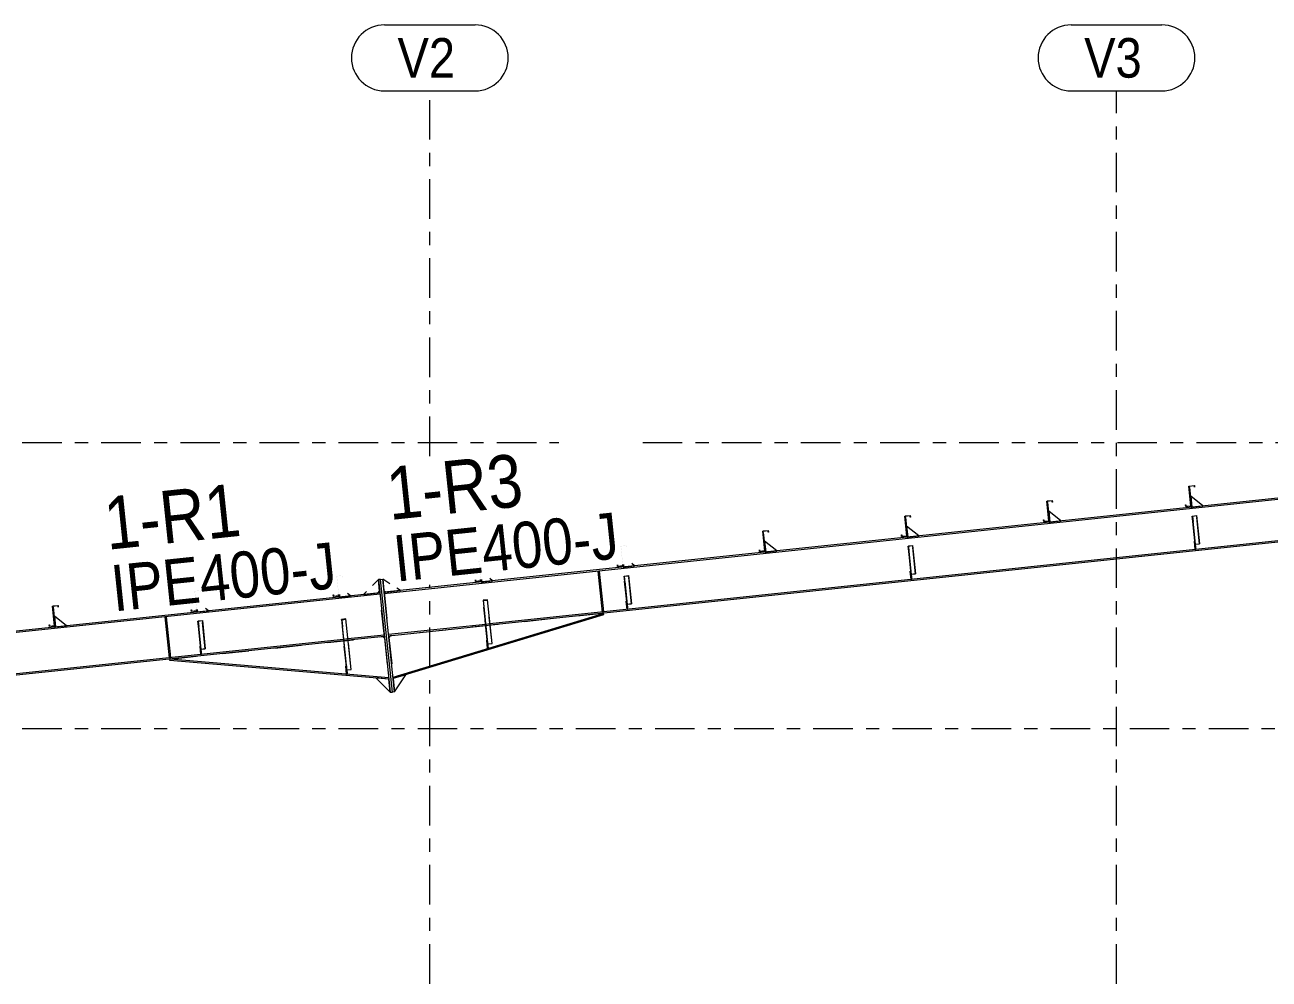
# Model space of a CAD drawing. Header units: millimetres. Extents: x -65 to 757, y -38 to 536.
# Drawn here: x 212.2 to 306.6, y 248.3 to 320.7 of the extents above; entities that cross this region are included whole.
import ezdxf

# ---------------------------------------------------------------- set-up
doc = ezdxf.new("R2010")
doc.units = ezdxf.units.MM
for name, pattern in [('XKITLINE00', [0]), ('XKITLINE02', [4, 2, -2]), ('XKITLINE03', [6, 3, -1, 1, -1])]:
    doc.linetypes.add(name, pattern=pattern)
for name, color, linetype, lineweight in [('Part', 2, 'Continuous', 0), ('PartMark', 7, 'Continuous', 0), ('S-grid', 1, 'Continuous', 0)]:
    doc.layers.add(name, color=color, linetype=linetype, lineweight=lineweight)
doc.styles.add('ARIAL', font='ARIAL.TTF')

# ---------------------------------------------------------------- blocks, each defined once
blk = doc.blocks.new('*A183')
at = {"layer": 'Part'}
blk.add_hatch(color=3, dxfattribs=at).paths.add_polyline_path([(225.331, 275.471), (225.662, 275.506), (225.664, 275.485), (225.35, 275.452), (225.392, 275.053), (225.375, 275.051)], flags=17)
blk = doc.blocks.new('*A184')
at = {"layer": 'Part'}
blk.add_hatch(color=3, dxfattribs=at).paths.add_polyline_path([(236.211, 275.593), (236.543, 275.628), (236.546, 275.599), (236.231, 275.566), (236.288, 275.023), (236.272, 275.022)], flags=17)
blk = doc.blocks.new('*A185')
at = {"layer": 'Part'}
blk.add_hatch(color=3, dxfattribs=at).paths.add_polyline_path([(246.952, 277.043), (247.283, 277.078), (247.286, 277.052), (246.971, 277.019), (247.023, 276.524), (247.007, 276.523)], flags=17)
blk = doc.blocks.new('*A186')
at = {"layer": 'Part'}
blk.add_hatch(color=3, dxfattribs=at).paths.add_polyline_path([(257.651, 278.88), (257.983, 278.915), (257.985, 278.894), (257.67, 278.861), (257.712, 278.462), (257.696, 278.46)], flags=17)
blk = doc.blocks.new('*A220')
at = {"layer": 'Part'}
blk.add_hatch(color=3, dxfattribs=at).paths.add_polyline_path([(214.303, 276.604), (214.717, 276.647), (214.73, 276.523), (214.715, 276.521), (214.704, 276.631), (214.319, 276.59), (214.477, 275.097), (214.062, 275.053), (214.049, 275.178), (214.064, 275.179), (214.076, 275.07), (214.46, 275.11)], flags=17)
blk = doc.blocks.new('*A221')
at = {"layer": 'Part'}
blk.add_hatch(color=3, dxfattribs=at).paths.add_polyline_path([(214.303, 276.604), (214.717, 276.647), (214.73, 276.523), (214.715, 276.521), (214.704, 276.631), (214.319, 276.59), (214.477, 275.097), (214.062, 275.053), (214.049, 275.178), (214.064, 275.179), (214.076, 275.07), (214.46, 275.11)], flags=17)
blk = doc.blocks.new('*A222')
at = {"layer": 'Part'}
blk.add_hatch(color=3, dxfattribs=at).paths.add_polyline_path([(225.076, 277.74), (225.491, 277.784), (225.504, 277.659), (225.489, 277.658), (225.477, 277.767), (225.093, 277.727), (225.25, 276.233), (224.836, 276.19), (224.823, 276.314), (224.838, 276.315), (224.849, 276.206), (225.234, 276.247)], flags=17)
blk = doc.blocks.new('*A223')
at = {"layer": 'Part'}
blk.add_hatch(color=3, dxfattribs=at).paths.add_polyline_path([(225.076, 277.74), (225.491, 277.784), (225.504, 277.659), (225.489, 277.658), (225.477, 277.767), (225.093, 277.727), (225.25, 276.233), (224.836, 276.19), (224.823, 276.314), (224.838, 276.315), (224.849, 276.206), (225.234, 276.247)], flags=17)
blk = doc.blocks.new('*A224')
at = {"layer": 'Part'}
blk.add_hatch(color=3, dxfattribs=at).paths.add_polyline_path([(235.85, 278.876), (236.264, 278.92), (236.277, 278.796), (236.263, 278.794), (236.251, 278.904), (235.866, 278.863), (236.024, 277.37), (235.61, 277.326), (235.596, 277.45), (235.611, 277.452), (235.623, 277.342), (236.007, 277.383)], flags=17)
blk = doc.blocks.new('*A225')
at = {"layer": 'Part'}
blk.add_hatch(color=3, dxfattribs=at).paths.add_polyline_path([(235.85, 278.876), (236.264, 278.92), (236.277, 278.796), (236.263, 278.794), (236.251, 278.904), (235.866, 278.863), (236.024, 277.37), (235.61, 277.326), (235.596, 277.45), (235.611, 277.452), (235.623, 277.342), (236.007, 277.383)], flags=17)
blk = doc.blocks.new('*A226')
at = {"layer": 'Part'}
blk.add_hatch(color=3, dxfattribs=at).paths.add_polyline_path([(246.624, 280.013), (247.038, 280.056), (247.051, 279.932), (247.036, 279.931), (247.025, 280.04), (246.64, 279.999), (246.798, 278.506), (246.383, 278.462), (246.37, 278.587), (246.385, 278.588), (246.396, 278.479), (246.781, 278.519)], flags=17)
blk = doc.blocks.new('*A227')
at = {"layer": 'Part'}
blk.add_hatch(color=3, dxfattribs=at).paths.add_polyline_path([(246.624, 280.013), (247.038, 280.056), (247.051, 279.932), (247.036, 279.931), (247.025, 280.04), (246.64, 279.999), (246.798, 278.506), (246.383, 278.462), (246.37, 278.587), (246.385, 278.588), (246.396, 278.479), (246.781, 278.519)], flags=17)
blk = doc.blocks.new('*A228')
at = {"layer": 'Part'}
blk.add_hatch(color=3, dxfattribs=at).paths.add_polyline_path([(257.397, 281.149), (257.811, 281.193), (257.825, 281.068), (257.81, 281.067), (257.798, 281.176), (257.414, 281.136), (257.571, 279.642), (257.157, 279.599), (257.144, 279.723), (257.159, 279.725), (257.17, 279.615), (257.555, 279.656)], flags=17)
blk = doc.blocks.new('*A229')
at = {"layer": 'Part'}
blk.add_hatch(color=3, dxfattribs=at).paths.add_polyline_path([(257.397, 281.149), (257.811, 281.193), (257.825, 281.068), (257.81, 281.067), (257.798, 281.176), (257.414, 281.136), (257.571, 279.642), (257.157, 279.599), (257.144, 279.723), (257.159, 279.725), (257.17, 279.615), (257.555, 279.656)], flags=17)
blk = doc.blocks.new('*A230')
at = {"layer": 'Part'}
blk.add_hatch(color=3, dxfattribs=at).paths.add_polyline_path([(268.171, 282.285), (268.585, 282.329), (268.598, 282.205), (268.583, 282.203), (268.572, 282.313), (268.187, 282.272), (268.345, 280.779), (267.93, 280.735), (267.917, 280.859), (267.932, 280.861), (267.944, 280.751), (268.328, 280.792)], flags=17)
blk = doc.blocks.new('*A231')
at = {"layer": 'Part'}
blk.add_hatch(color=3, dxfattribs=at).paths.add_polyline_path([(268.171, 282.285), (268.585, 282.329), (268.598, 282.205), (268.583, 282.203), (268.572, 282.313), (268.187, 282.272), (268.345, 280.779), (267.93, 280.735), (267.917, 280.859), (267.932, 280.861), (267.944, 280.751), (268.328, 280.792)], flags=17)
blk = doc.blocks.new('*A267')
at = {"layer": 'Part'}
blk.add_hatch(color=3, dxfattribs=at).paths.add_polyline_path([(279.199, 281.153), (279.53, 281.188), (279.532, 281.167), (279.217, 281.134), (279.259, 280.735), (279.243, 280.733)], flags=17)
blk = doc.blocks.new('*A268')
at = {"layer": 'Part'}
blk.add_hatch(color=3, dxfattribs=at).paths.add_polyline_path([(300.746, 283.426), (301.077, 283.461), (301.079, 283.44), (300.765, 283.406), (300.807, 283.008), (300.79, 283.006)], flags=17)
blk = doc.blocks.new('*A277')
at = {"layer": 'Part'}
blk.add_hatch(color=3, dxfattribs=at).paths.add_polyline_path([(278.944, 283.422), (279.359, 283.465), (279.372, 283.341), (279.357, 283.34), (279.345, 283.449), (278.961, 283.408), (279.118, 281.915), (278.704, 281.871), (278.691, 281.996), (278.706, 281.997), (278.717, 281.888), (279.102, 281.928)], flags=17)
blk = doc.blocks.new('*A278')
at = {"layer": 'Part'}
blk.add_hatch(color=3, dxfattribs=at).paths.add_polyline_path([(278.944, 283.422), (279.359, 283.465), (279.372, 283.341), (279.357, 283.34), (279.345, 283.449), (278.961, 283.408), (279.118, 281.915), (278.704, 281.871), (278.691, 281.996), (278.706, 281.997), (278.717, 281.888), (279.102, 281.928)], flags=17)
blk = doc.blocks.new('*A279')
at = {"layer": 'Part'}
blk.add_hatch(color=3, dxfattribs=at).paths.add_polyline_path([(289.718, 284.558), (290.132, 284.602), (290.145, 284.478), (290.13, 284.476), (290.119, 284.585), (289.734, 284.545), (289.892, 283.051), (289.477, 283.008), (289.464, 283.132), (289.479, 283.134), (289.491, 283.024), (289.875, 283.065)], flags=17)
blk = doc.blocks.new('*A280')
at = {"layer": 'Part'}
blk.add_hatch(color=3, dxfattribs=at).paths.add_polyline_path([(289.718, 284.558), (290.132, 284.602), (290.145, 284.478), (290.13, 284.476), (290.119, 284.585), (289.734, 284.545), (289.892, 283.051), (289.477, 283.008), (289.464, 283.132), (289.479, 283.134), (289.491, 283.024), (289.875, 283.065)], flags=17)
blk = doc.blocks.new('*A281')
at = {"layer": 'Part'}
blk.add_hatch(color=3, dxfattribs=at).paths.add_polyline_path([(300.491, 285.695), (300.906, 285.738), (300.919, 285.614), (300.904, 285.612), (300.892, 285.722), (300.508, 285.681), (300.665, 284.188), (300.251, 284.144), (300.238, 284.268), (300.253, 284.27), (300.264, 284.161), (300.649, 284.201)], flags=17)
blk = doc.blocks.new('*A282')
at = {"layer": 'Part'}
blk.add_hatch(color=3, dxfattribs=at).paths.add_polyline_path([(300.491, 285.695), (300.906, 285.738), (300.919, 285.614), (300.904, 285.612), (300.892, 285.722), (300.508, 285.681), (300.665, 284.188), (300.251, 284.144), (300.238, 284.268), (300.253, 284.27), (300.264, 284.161), (300.649, 284.201)], flags=17)
blk = doc.blocks.new('*A1048')
at = {"layer": 'S-grid', "color": 1, "linetype": 'XKITLINE03', "lineweight": 0}
for p, q in [((-10, 289), (252.703, 289)), ((259.068, 289), (435.099, 289))]:
    blk.add_line(p, q, dxfattribs=at)
blk = doc.blocks.new('*A1050')
at = {"layer": 'S-grid', "color": 1, "linetype": 'XKITLINE03', "lineweight": 0}
blk.add_line((-10, 267.333), (561.822, 267.333), dxfattribs=at)
blk = doc.blocks.new('*A1064')
at = {"layer": 'S-grid', "color": 1, "linetype": 'XKITLINE03', "lineweight": 0}
blk.add_line((295, 175.975), (295, 315.667), dxfattribs=at)
at = {"layer": 'S-grid', "color": 3, "style": 'ARIAL', "width": 0.85}
blk.add_text('V3', height=3, dxfattribs=at).set_placement((292.553, 316.667))
blk = doc.blocks.new('*A1065')
at = {"layer": 'S-grid', "color": 1, "linetype": 'XKITLINE00', "lineweight": 0}
for p, q in [((291.553, 320.667), (298.447, 320.667)), ((291.553, 315.667), (298.447, 315.667))]:
    blk.add_line(p, q, dxfattribs=at)
for centre, start, end in [((291.553, 318.167), 90, 270), ((298.447, 318.167), 270, 90)]:
    blk.add_arc(centre, 2.5, start, end, dxfattribs=at)
blk = doc.blocks.new('*A1066')
at = {"layer": 'S-grid', "color": 1, "linetype": 'XKITLINE03', "lineweight": 0}
for p, q in [((242.917, 287.968), (242.917, 315.667)), ((242.917, 175.975), (242.917, 278.214))]:
    blk.add_line(p, q, dxfattribs=at)
at = {"layer": 'S-grid', "color": 3, "style": 'ARIAL', "width": 0.85}
blk.add_text('V2', height=3, dxfattribs=at).set_placement((240.47, 316.667))
blk = doc.blocks.new('*A1067')
at = {"layer": 'S-grid', "color": 1, "linetype": 'XKITLINE00', "lineweight": 0}
for p, q in [((239.47, 320.667), (246.364, 320.667)), ((239.47, 315.667), (246.364, 315.667))]:
    blk.add_line(p, q, dxfattribs=at)
for centre, start, end in [((239.47, 318.167), 90, 270), ((246.364, 318.167), 270, 90)]:
    blk.add_arc(centre, 2.5, start, end, dxfattribs=at)
blk = doc.blocks.new('*A1074')
at = {"layer": 'Part', "color": 2, "linetype": 'XKITLINE00', "lineweight": 0}
for p, q in [((312.084, 285.308), (239.45, 277.647)), ((312.095, 285.201), (239.462, 277.539)), ((312.093, 285.226), (312.095, 285.201)), ((312.422, 282.101), (247.476, 275.251)), ((312.434, 281.993), (247.487, 275.143)), ((312.422, 282.101), (312.434, 281.993)), ((247.145, 275.216), (239.788, 274.44)), ((247.156, 275.108), (239.8, 274.332))]:
    blk.add_line(p, q, dxfattribs=at)
at = {"layer": 'Part', "color": 7, "linetype": 'XKITLINE02', "lineweight": 0}
for p, q in [((312.084, 285.308), (312.093, 285.226)), ((312.095, 285.201), (312.422, 282.101)), ((239.45, 277.647), (239.8, 274.332)), ((247.476, 275.251), (247.145, 275.216)), ((247.487, 275.143), (247.156, 275.108))]:
    blk.add_line(p, q, dxfattribs=at)
blk = doc.blocks.new('*A1075')
at = {"layer": 'Part', "color": 2, "linetype": 'XKITLINE00', "lineweight": 0}
blk.add_line((269.224, 280.788), (268.307, 281.529), dxfattribs=at)
at = {"layer": 'Part', "color": 7, "linetype": 'XKITLINE02', "lineweight": 0}
for p, q in [((268.307, 281.529), (268.395, 280.7)), ((268.395, 280.7), (269.224, 280.788))]:
    blk.add_line(p, q, dxfattribs=at)
blk = doc.blocks.new('*A1129')
at = {"layer": 'Part', "color": 7, "linetype": 'XKITLINE02', "lineweight": 0}
for p, q in [((223.211, 272.583), (239.347, 274.285)), ((239.481, 274.176), (239.809, 271.065))]:
    blk.add_line(p, q, dxfattribs=at)
at = {"layer": 'Part', "color": 2, "linetype": 'XKITLINE00', "lineweight": 0}
for p, q in [((239.347, 274.285), (239.481, 274.176)), ((223.202, 272.475), (223.211, 272.583)), ((239.809, 271.065), (223.202, 272.475)), ((239.798, 271.175), (223.211, 272.583))]:
    blk.add_line(p, q, dxfattribs=at)
blk = doc.blocks.new('*A1130')
at = {"layer": 'Part', "color": 7, "linetype": 'XKITLINE02', "lineweight": 0}
for p, q in [((256.057, 276.047), (239.921, 274.345)), ((239.813, 274.211), (240.141, 271.1))]:
    blk.add_line(p, q, dxfattribs=at)
at = {"layer": 'Part', "color": 2, "linetype": 'XKITLINE00', "lineweight": 0}
for p, q in [((240.129, 271.21), (256.057, 276.047)), ((256.089, 275.943), (240.141, 271.1)), ((256.057, 276.047), (256.089, 275.943)), ((239.921, 274.345), (239.813, 274.211))]:
    blk.add_line(p, q, dxfattribs=at)
blk = doc.blocks.new('*A1131')
at = {"layer": 'Part', "color": 2, "linetype": 'XKITLINE00', "lineweight": 0}
for p, q in [((236.542, 272.059), (236.584, 272.064)), ((236.607, 271.446), (236.542, 272.059)), ((236.604, 271.868), (236.649, 271.442))]:
    blk.add_line(p, q, dxfattribs=at)
at = {"layer": 'Part', "color": 7, "linetype": 'XKITLINE02', "lineweight": 0}
for p, q in [((236.584, 272.064), (236.604, 271.868)), ((236.595, 271.562), (236.636, 271.566)), ((236.607, 271.446), (236.608, 271.438)), ((236.649, 271.442), (236.608, 271.438))]:
    blk.add_line(p, q, dxfattribs=at)
blk = doc.blocks.new('*A1132')
at = {"layer": 'Part', "color": 7, "linetype": 'XKITLINE02', "lineweight": 0}
for p, q in [((236.584, 272.064), (236.542, 272.059)), ((236.542, 272.059), (236.608, 271.438)), ((236.649, 271.442), (236.584, 272.064)), ((236.595, 271.562), (236.636, 271.566)), ((236.608, 271.438), (236.649, 271.442))]:
    blk.add_line(p, q, dxfattribs=at)
blk = doc.blocks.new('*A1133')
at = {"layer": 'Part', "color": 2, "linetype": 'XKITLINE00', "lineweight": 0}
for p, q in [((225.49, 273.56), (225.532, 273.565)), ((225.556, 272.939), (225.49, 273.56)), ((225.559, 273.305), (225.597, 272.943))]:
    blk.add_line(p, q, dxfattribs=at)
at = {"layer": 'Part', "color": 7, "linetype": 'XKITLINE02', "lineweight": 0}
for p, q in [((225.532, 273.565), (225.559, 273.305)), ((225.543, 273.063), (225.584, 273.067)), ((225.597, 272.943), (225.556, 272.939))]:
    blk.add_line(p, q, dxfattribs=at)
blk = doc.blocks.new('*A1134')
at = {"layer": 'Part', "color": 7, "linetype": 'XKITLINE02', "lineweight": 0}
for p, q in [((225.532, 273.565), (225.49, 273.56)), ((225.49, 273.56), (225.556, 272.939)), ((225.597, 272.943), (225.532, 273.565)), ((225.543, 273.063), (225.584, 273.067)), ((225.556, 272.939), (225.597, 272.943))]:
    blk.add_line(p, q, dxfattribs=at)
blk = doc.blocks.new('*A1135')
at = {"layer": 'Part', "color": 2, "linetype": 'XKITLINE00', "lineweight": 0}
blk.add_line((238.813, 271.15), (239.914, 270.071), dxfattribs=at)
at = {"layer": 'Part', "color": 7, "linetype": 'XKITLINE02', "lineweight": 0}
for p, q in [((239.809, 271.065), (238.813, 271.15)), ((239.914, 270.071), (239.809, 271.065))]:
    blk.add_line(p, q, dxfattribs=at)
blk = doc.blocks.new('*A1136')
at = {"layer": 'Part', "color": 7, "linetype": 'XKITLINE02', "lineweight": 0}
for p, q in [((241.098, 271.391), (240.141, 271.1)), ((240.141, 271.1), (240.246, 270.106))]:
    blk.add_line(p, q, dxfattribs=at)
at = {"layer": 'Part', "color": 2, "linetype": 'XKITLINE00', "lineweight": 0}
blk.add_line((240.246, 270.106), (241.098, 271.391), dxfattribs=at)
blk = doc.blocks.new('*A1137')
at = {"layer": 'Part', "color": 2, "linetype": 'XKITLINE00', "lineweight": 0}
for p, q in [((225.331, 275.471), (225.662, 275.506)), ((225.375, 275.051), (225.331, 275.471)), ((225.664, 275.485), (225.35, 275.452)), ((225.35, 275.452), (225.392, 275.053)), ((225.392, 275.053), (225.375, 275.051)), ((225.375, 275.051), (225.559, 273.305)), ((225.599, 273.085), (225.392, 275.053)), ((225.662, 275.506), (225.888, 273.367)), ((225.573, 273.333), (225.888, 273.367)), ((225.583, 273.083), (225.599, 273.085))]:
    blk.add_line(p, q, dxfattribs=at)
at = {"layer": 'Part', "color": 7, "linetype": 'XKITLINE02', "lineweight": 0}
for p, q in [((225.555, 273.345), (225.887, 273.38)), ((225.559, 273.305), (225.583, 273.083))]:
    blk.add_line(p, q, dxfattribs=at)
blk = doc.blocks.new('*A1138')
at = {"layer": 'Part', "color": 2, "linetype": 'XKITLINE00', "lineweight": 0}
for p, q in [((236.543, 275.628), (236.211, 275.593)), ((236.211, 275.593), (236.604, 271.868)), ((236.231, 275.566), (236.546, 275.599)), ((236.947, 271.793), (236.543, 275.628)), ((236.231, 275.566), (236.288, 275.023)), ((236.288, 275.023), (236.272, 275.022)), ((236.652, 271.577), (236.288, 275.023)), ((236.632, 271.759), (236.947, 271.793)), ((236.635, 271.575), (236.652, 271.577))]:
    blk.add_line(p, q, dxfattribs=at)
at = {"layer": 'Part', "color": 7, "linetype": 'XKITLINE02', "lineweight": 0}
for p, q in [((236.604, 271.868), (236.635, 271.575)), ((236.615, 271.767), (236.946, 271.802))]:
    blk.add_line(p, q, dxfattribs=at)
blk = doc.blocks.new('*A1139')
at = {"layer": 'Part', "color": 2, "linetype": 'XKITLINE00', "lineweight": 0}
for p, q in [((247.283, 277.078), (246.952, 277.043)), ((246.952, 277.043), (247.293, 273.807)), ((246.971, 277.019), (247.286, 277.052)), ((246.971, 277.019), (247.023, 276.524)), ((247.023, 276.524), (247.007, 276.523)), ((247.339, 273.533), (247.023, 276.524)), ((247.633, 273.767), (247.283, 277.078)), ((247.318, 273.734), (247.633, 273.767)), ((247.322, 273.531), (247.339, 273.533))]:
    blk.add_line(p, q, dxfattribs=at)
at = {"layer": 'Part', "color": 7, "linetype": 'XKITLINE02', "lineweight": 0}
for p, q in [((247.293, 273.807), (247.322, 273.531)), ((247.3, 273.742), (247.631, 273.777))]:
    blk.add_line(p, q, dxfattribs=at)
blk = doc.blocks.new('*A1140')
at = {"layer": 'Part', "color": 7, "linetype": 'XKITLINE02', "lineweight": 0}
for p, q in [((236.635, 271.575), (236.211, 275.593)), ((236.947, 271.793), (236.543, 275.628)), ((236.652, 271.577), (236.231, 275.566)), ((236.615, 271.767), (236.946, 271.802)), ((236.632, 271.759), (236.947, 271.793)), ((236.635, 271.575), (236.652, 271.577))]:
    blk.add_line(p, q, dxfattribs=at)
blk = doc.blocks.new('*A1141')
at = {"layer": 'Part', "color": 7, "linetype": 'XKITLINE02', "lineweight": 0}
for p, q in [((236.012, 277.486), (236.024, 277.37)), ((236.033, 277.287), (236.074, 277.291))]:
    blk.add_line(p, q, dxfattribs=at)
at = {"layer": 'Part', "color": 2, "linetype": 'XKITLINE00', "lineweight": 0}
for p, q in [((236.074, 277.291), (236.053, 277.49)), ((236.024, 277.37), (236.033, 277.287))]:
    blk.add_line(p, q, dxfattribs=at)
blk = doc.blocks.new('*A1142')
at = {"layer": 'Part', "color": 7, "linetype": 'XKITLINE02', "lineweight": 0}
for p, q in [((236.053, 277.49), (236.074, 277.291)), ((236.074, 277.291), (236.903, 277.379))]:
    blk.add_line(p, q, dxfattribs=at)
at = {"layer": 'Part', "color": 2, "linetype": 'XKITLINE00', "lineweight": 0}
blk.add_line((236.903, 277.379), (236.683, 277.556), dxfattribs=at)
blk = doc.blocks.new('*A1143')
at = {"layer": 'Part', "color": 7, "linetype": 'XKITLINE02', "lineweight": 0}
for p, q in [((225.583, 273.083), (225.331, 275.471)), ((225.599, 273.085), (225.35, 275.452)), ((225.888, 273.367), (225.662, 275.506)), ((225.555, 273.345), (225.887, 273.38)), ((225.573, 273.333), (225.888, 273.367)), ((225.583, 273.083), (225.599, 273.085))]:
    blk.add_line(p, q, dxfattribs=at)
blk = doc.blocks.new('*A1144')
at = {"layer": 'Part', "color": 7, "linetype": 'XKITLINE02', "lineweight": 0}
for p, q in [((225.238, 276.349), (225.25, 276.233)), ((225.259, 276.15), (225.301, 276.155))]:
    blk.add_line(p, q, dxfattribs=at)
at = {"layer": 'Part', "color": 2, "linetype": 'XKITLINE00', "lineweight": 0}
for p, q in [((225.25, 276.233), (225.259, 276.15)), ((225.301, 276.155), (225.28, 276.354))]:
    blk.add_line(p, q, dxfattribs=at)
blk = doc.blocks.new('*A1145')
at = {"layer": 'Part', "color": 7, "linetype": 'XKITLINE02', "lineweight": 0}
for p, q in [((225.28, 276.354), (225.301, 276.155)), ((225.301, 276.155), (226.129, 276.242))]:
    blk.add_line(p, q, dxfattribs=at)
at = {"layer": 'Part', "color": 2, "linetype": 'XKITLINE00', "lineweight": 0}
blk.add_line((226.129, 276.242), (225.909, 276.42), dxfattribs=at)
blk = doc.blocks.new('*A1146')
at = {"layer": 'Part', "color": 7, "linetype": 'XKITLINE02', "lineweight": 0}
for p, q in [((222.832, 275.785), (222.915, 275.794)), ((222.845, 275.661), (222.928, 275.67)), ((223.146, 272.81), (223.228, 272.819)), ((223.159, 272.686), (223.242, 272.695))]:
    blk.add_line(p, q, dxfattribs=at)
at = {"layer": 'Part', "color": 2, "linetype": 'XKITLINE00', "lineweight": 0}
for p, q in [((223.159, 272.686), (222.832, 275.785)), ((222.915, 275.794), (223.242, 272.695))]:
    blk.add_line(p, q, dxfattribs=at)
blk = doc.blocks.new('*A1147')
at = {"layer": 'Part', "color": 7, "linetype": 'XKITLINE02', "lineweight": 0}
for p, q in [((222.832, 275.785), (222.915, 275.794)), ((222.832, 275.785), (223.159, 272.686)), ((222.845, 275.661), (222.928, 275.67)), ((222.915, 275.794), (223.242, 272.695)), ((223.228, 272.819), (223.146, 272.81)), ((223.242, 272.695), (223.159, 272.686))]:
    blk.add_line(p, q, dxfattribs=at)
blk = doc.blocks.new('*A1148')
at = {"layer": 'Part', "color": 2, "linetype": 'XKITLINE00', "lineweight": 0}
for p, q in [((239.18, 278.624), (239.014, 278.607)), ((239.014, 278.607), (239.914, 270.071)), ((240.08, 270.088), (239.18, 278.624)), ((239.914, 270.071), (240.08, 270.088))]:
    blk.add_line(p, q, dxfattribs=at)
blk = doc.blocks.new('*A1149')
at = {"layer": 'Part', "color": 2, "linetype": 'XKITLINE00', "lineweight": 0}
for p, q in [((239.18, 278.624), (239.345, 278.642)), ((240.08, 270.088), (239.18, 278.624)), ((240.246, 270.106), (239.345, 278.642)), ((240.246, 270.106), (240.08, 270.088))]:
    blk.add_line(p, q, dxfattribs=at)
blk = doc.blocks.new('*A1150')
at = {"layer": 'Part', "color": 7, "linetype": 'XKITLINE02', "lineweight": 0}
for p, q in [((246.827, 278.626), (246.848, 278.427)), ((246.848, 278.427), (247.676, 278.515))]:
    blk.add_line(p, q, dxfattribs=at)
at = {"layer": 'Part', "color": 2, "linetype": 'XKITLINE00', "lineweight": 0}
blk.add_line((247.676, 278.515), (247.457, 278.693), dxfattribs=at)
blk = doc.blocks.new('*A1151')
at = {"layer": 'Part', "color": 7, "linetype": 'XKITLINE02', "lineweight": 0}
for p, q in [((246.785, 278.622), (246.798, 278.506)), ((246.806, 278.423), (246.848, 278.427))]:
    blk.add_line(p, q, dxfattribs=at)
at = {"layer": 'Part', "color": 2, "linetype": 'XKITLINE00', "lineweight": 0}
for p, q in [((246.798, 278.506), (246.806, 278.423)), ((246.848, 278.427), (246.827, 278.626))]:
    blk.add_line(p, q, dxfattribs=at)
blk = doc.blocks.new('*A1152')
at = {"layer": 'Part', "color": 7, "linetype": 'XKITLINE02', "lineweight": 0}
for p, q in [((247.271, 274.02), (247.229, 274.016)), ((247.229, 274.016), (247.295, 273.394)), ((247.336, 273.399), (247.271, 274.02)), ((247.282, 273.519), (247.323, 273.523)), ((247.295, 273.394), (247.336, 273.399))]:
    blk.add_line(p, q, dxfattribs=at)
blk = doc.blocks.new('*A1153')
at = {"layer": 'Part', "color": 2, "linetype": 'XKITLINE00', "lineweight": 0}
for p, q in [((247.229, 274.016), (247.271, 274.02)), ((247.295, 273.394), (247.229, 274.016)), ((247.293, 273.807), (247.336, 273.399)), ((247.336, 273.399), (247.295, 273.394))]:
    blk.add_line(p, q, dxfattribs=at)
at = {"layer": 'Part', "color": 7, "linetype": 'XKITLINE02', "lineweight": 0}
for p, q in [((247.271, 274.02), (247.293, 273.807)), ((247.282, 273.519), (247.323, 273.523))]:
    blk.add_line(p, q, dxfattribs=at)
blk = doc.blocks.new('*A1154')
at = {"layer": 'Part', "color": 7, "linetype": 'XKITLINE02', "lineweight": 0}
for p, q in [((247.322, 273.531), (246.952, 277.043)), ((247.339, 273.533), (246.971, 277.019)), ((247.633, 273.767), (247.283, 277.078)), ((247.3, 273.742), (247.631, 273.777)), ((247.318, 273.734), (247.633, 273.767)), ((247.322, 273.531), (247.339, 273.533))]:
    blk.add_line(p, q, dxfattribs=at)
blk = doc.blocks.new('*A1155')
at = {"layer": 'Part', "color": 2, "linetype": 'XKITLINE00', "lineweight": 0}
for p, q in [((239.014, 278.607), (238.559, 278.156)), ((238.103, 277.706), (237.876, 277.481)), ((238.994, 277.599), (239.106, 277.737))]:
    blk.add_line(p, q, dxfattribs=at)
at = {"layer": 'Part', "color": 7, "linetype": 'XKITLINE02', "lineweight": 0}
for p, q in [((239.106, 277.737), (239.014, 278.607)), ((237.876, 277.481), (238.994, 277.599))]:
    blk.add_line(p, q, dxfattribs=at)
blk = doc.blocks.new('*A1156')
at = {"layer": 'Part', "color": 2, "linetype": 'XKITLINE00', "lineweight": 0}
for p, q in [((239.884, 278.296), (239.345, 278.642)), ((239.437, 277.772), (239.575, 277.66)), ((240.693, 277.778), (240.424, 277.951))]:
    blk.add_line(p, q, dxfattribs=at)
at = {"layer": 'Part', "color": 7, "linetype": 'XKITLINE02', "lineweight": 0}
for p, q in [((239.345, 278.642), (239.437, 277.772)), ((239.575, 277.66), (240.693, 277.778))]:
    blk.add_line(p, q, dxfattribs=at)
blk = doc.blocks.new('*A1157')
at = {"layer": 'Part', "color": 2, "linetype": 'XKITLINE00', "lineweight": 0}
for p, q in [((257.651, 278.88), (257.983, 278.915)), ((257.696, 278.46), (257.651, 278.88)), ((257.67, 278.861), (257.985, 278.894)), ((257.92, 276.494), (257.67, 278.861)), ((257.696, 278.46), (257.712, 278.462)), ((257.696, 278.46), (257.88, 276.714)), ((257.983, 278.915), (258.209, 276.776)), ((257.894, 276.742), (258.209, 276.776)), ((257.903, 276.492), (257.92, 276.494))]:
    blk.add_line(p, q, dxfattribs=at)
at = {"layer": 'Part', "color": 7, "linetype": 'XKITLINE02', "lineweight": 0}
for p, q in [((257.876, 276.754), (258.207, 276.789)), ((257.88, 276.714), (257.903, 276.492))]:
    blk.add_line(p, q, dxfattribs=at)
blk = doc.blocks.new('*A1158')
at = {"layer": 'Part', "color": 7, "linetype": 'XKITLINE02', "lineweight": 0}
for p, q in [((257.6, 279.763), (257.621, 279.564)), ((257.621, 279.564), (258.45, 279.651))]:
    blk.add_line(p, q, dxfattribs=at)
at = {"layer": 'Part', "color": 2, "linetype": 'XKITLINE00', "lineweight": 0}
blk.add_line((258.45, 279.651), (258.23, 279.829), dxfattribs=at)
blk = doc.blocks.new('*A1159')
at = {"layer": 'Part', "color": 7, "linetype": 'XKITLINE02', "lineweight": 0}
for p, q in [((257.559, 279.758), (257.571, 279.642)), ((257.58, 279.559), (257.621, 279.564))]:
    blk.add_line(p, q, dxfattribs=at)
at = {"layer": 'Part', "color": 2, "linetype": 'XKITLINE00', "lineweight": 0}
for p, q in [((257.571, 279.642), (257.58, 279.559)), ((257.621, 279.564), (257.6, 279.763))]:
    blk.add_line(p, q, dxfattribs=at)
blk = doc.blocks.new('*A1160')
at = {"layer": 'Part', "color": 7, "linetype": 'XKITLINE02', "lineweight": 0}
for p, q in [((257.853, 276.974), (257.811, 276.969)), ((257.811, 276.969), (257.877, 276.348)), ((257.918, 276.352), (257.853, 276.974)), ((257.864, 276.472), (257.905, 276.477)), ((257.877, 276.348), (257.918, 276.352))]:
    blk.add_line(p, q, dxfattribs=at)
blk = doc.blocks.new('*A1161')
at = {"layer": 'Part', "color": 2, "linetype": 'XKITLINE00', "lineweight": 0}
for p, q in [((257.811, 276.969), (257.853, 276.974)), ((257.877, 276.348), (257.811, 276.969)), ((257.88, 276.714), (257.918, 276.352))]:
    blk.add_line(p, q, dxfattribs=at)
at = {"layer": 'Part', "color": 7, "linetype": 'XKITLINE02', "lineweight": 0}
for p, q in [((257.853, 276.974), (257.88, 276.714)), ((257.864, 276.472), (257.905, 276.477)), ((257.918, 276.352), (257.877, 276.348))]:
    blk.add_line(p, q, dxfattribs=at)
blk = doc.blocks.new('*A1162')
at = {"layer": 'Part', "color": 7, "linetype": 'XKITLINE02', "lineweight": 0}
for p, q in [((257.903, 276.492), (257.651, 278.88)), ((257.92, 276.494), (257.67, 278.861)), ((258.209, 276.776), (257.983, 278.915)), ((257.876, 276.754), (258.207, 276.789)), ((257.894, 276.742), (258.209, 276.776)), ((257.903, 276.492), (257.92, 276.494))]:
    blk.add_line(p, q, dxfattribs=at)
blk = doc.blocks.new('*A1163')
at = {"layer": 'Part', "color": 2, "linetype": 'XKITLINE00', "lineweight": 0}
for p, q in [((268.237, 282.192), (268.196, 282.188)), ((268.395, 280.7), (268.237, 282.192)), ((268.345, 280.779), (268.353, 280.696))]:
    blk.add_line(p, q, dxfattribs=at)
at = {"layer": 'Part', "color": 7, "linetype": 'XKITLINE02', "lineweight": 0}
for p, q in [((268.196, 282.188), (268.345, 280.779)), ((268.353, 280.696), (268.395, 280.7))]:
    blk.add_line(p, q, dxfattribs=at)
blk = doc.blocks.new('*A1164')
at = {"layer": 'Part', "color": 7, "linetype": 'XKITLINE02', "lineweight": 0}
for p, q in [((255.677, 279.25), (255.76, 279.259)), ((255.69, 279.126), (255.773, 279.134)), ((255.991, 276.275), (256.074, 276.283)), ((256.004, 276.15), (256.087, 276.159))]:
    blk.add_line(p, q, dxfattribs=at)
at = {"layer": 'Part', "color": 2, "linetype": 'XKITLINE00', "lineweight": 0}
for p, q in [((256.004, 276.15), (255.677, 279.25)), ((255.76, 279.259), (256.087, 276.159))]:
    blk.add_line(p, q, dxfattribs=at)
blk = doc.blocks.new('*A1165')
at = {"layer": 'Part', "color": 7, "linetype": 'XKITLINE02', "lineweight": 0}
for p, q in [((255.677, 279.25), (255.76, 279.259)), ((255.677, 279.25), (256.004, 276.15)), ((255.69, 279.126), (255.773, 279.134)), ((255.76, 279.259), (256.087, 276.159)), ((256.074, 276.283), (255.991, 276.275)), ((256.087, 276.159), (256.004, 276.15))]:
    blk.add_line(p, q, dxfattribs=at)
blk = doc.blocks.new('*A1252')
at = {"layer": 'Part', "color": 2, "linetype": 'XKITLINE00', "lineweight": 0}
for p, q in [((214.303, 276.604), (214.717, 276.647)), ((214.46, 275.11), (214.303, 276.604)), ((214.704, 276.631), (214.319, 276.59)), ((214.319, 276.59), (214.477, 275.097)), ((214.715, 276.521), (214.704, 276.631)), ((214.73, 276.523), (214.715, 276.521)), ((214.717, 276.647), (214.73, 276.523)), ((214.049, 275.178), (214.064, 275.179)), ((214.062, 275.053), (214.049, 275.178)), ((214.477, 275.097), (214.062, 275.053)), ((214.064, 275.179), (214.076, 275.07)), ((214.076, 275.07), (214.46, 275.11))]:
    blk.add_line(p, q, dxfattribs=at)
blk = doc.blocks.new('*A1253')
at = {"layer": 'Part', "color": 2, "linetype": 'XKITLINE00', "lineweight": 0}
for p, q in [((214.303, 276.604), (214.717, 276.647)), ((214.46, 275.11), (214.303, 276.604)), ((214.704, 276.631), (214.319, 276.59)), ((214.319, 276.59), (214.477, 275.097)), ((214.715, 276.521), (214.704, 276.631)), ((214.73, 276.523), (214.715, 276.521)), ((214.717, 276.647), (214.73, 276.523)), ((214.049, 275.178), (214.064, 275.179)), ((214.062, 275.053), (214.049, 275.178)), ((214.477, 275.097), (214.062, 275.053)), ((214.064, 275.179), (214.076, 275.07)), ((214.076, 275.07), (214.46, 275.11))]:
    blk.add_line(p, q, dxfattribs=at)
blk = doc.blocks.new('*A1254')
at = {"layer": 'Part', "color": 2, "linetype": 'XKITLINE00', "lineweight": 0}
for p, q in [((224.823, 276.314), (224.838, 276.315)), ((224.824, 276.306), (224.823, 276.314)), ((224.836, 276.19), (224.824, 276.306)), ((225.25, 276.233), (224.836, 276.19)), ((224.838, 276.315), (224.839, 276.307)), ((224.839, 276.307), (224.849, 276.206)), ((224.849, 276.206), (225.234, 276.247)), ((225.234, 276.247), (225.223, 276.348)), ((225.238, 276.349), (225.25, 276.233))]:
    blk.add_line(p, q, dxfattribs=at)
blk = doc.blocks.new('*A1255')
at = {"layer": 'Part', "color": 2, "linetype": 'XKITLINE00', "lineweight": 0}
for p, q in [((224.823, 276.314), (224.838, 276.315)), ((224.824, 276.306), (224.823, 276.314)), ((224.836, 276.19), (224.824, 276.306)), ((225.25, 276.233), (224.836, 276.19)), ((224.838, 276.315), (224.839, 276.307)), ((224.839, 276.307), (224.849, 276.206)), ((224.849, 276.206), (225.234, 276.247)), ((225.234, 276.247), (225.223, 276.348)), ((225.238, 276.349), (225.25, 276.233))]:
    blk.add_line(p, q, dxfattribs=at)
blk = doc.blocks.new('*A1256')
at = {"layer": 'Part', "color": 2, "linetype": 'XKITLINE00', "lineweight": 0}
for p, q in [((236.007, 277.383), (235.997, 277.484)), ((236.012, 277.486), (236.024, 277.37)), ((235.596, 277.45), (235.611, 277.452)), ((235.597, 277.442), (235.596, 277.45)), ((235.61, 277.326), (235.597, 277.442)), ((236.024, 277.37), (235.61, 277.326)), ((235.611, 277.452), (235.612, 277.444)), ((235.612, 277.444), (235.623, 277.342)), ((235.623, 277.342), (236.007, 277.383))]:
    blk.add_line(p, q, dxfattribs=at)
blk = doc.blocks.new('*A1257')
at = {"layer": 'Part', "color": 2, "linetype": 'XKITLINE00', "lineweight": 0}
for p, q in [((236.007, 277.383), (235.997, 277.484)), ((236.012, 277.486), (236.024, 277.37)), ((235.596, 277.45), (235.611, 277.452)), ((235.597, 277.442), (235.596, 277.45)), ((235.61, 277.326), (235.597, 277.442)), ((236.024, 277.37), (235.61, 277.326)), ((235.611, 277.452), (235.612, 277.444)), ((235.612, 277.444), (235.623, 277.342)), ((235.623, 277.342), (236.007, 277.383))]:
    blk.add_line(p, q, dxfattribs=at)
blk = doc.blocks.new('*A1258')
at = {"layer": 'Part', "color": 2, "linetype": 'XKITLINE00', "lineweight": 0}
for p, q in [((246.37, 278.587), (246.385, 278.588)), ((246.371, 278.578), (246.37, 278.587)), ((246.383, 278.462), (246.371, 278.578)), ((246.798, 278.506), (246.383, 278.462)), ((246.385, 278.588), (246.386, 278.58)), ((246.386, 278.58), (246.396, 278.479)), ((246.396, 278.479), (246.781, 278.519)), ((246.781, 278.519), (246.77, 278.62)), ((246.785, 278.622), (246.798, 278.506))]:
    blk.add_line(p, q, dxfattribs=at)
blk = doc.blocks.new('*A1259')
at = {"layer": 'Part', "color": 2, "linetype": 'XKITLINE00', "lineweight": 0}
for p, q in [((246.37, 278.587), (246.385, 278.588)), ((246.371, 278.578), (246.37, 278.587)), ((246.383, 278.462), (246.371, 278.578)), ((246.798, 278.506), (246.383, 278.462)), ((246.385, 278.588), (246.386, 278.58)), ((246.386, 278.58), (246.396, 278.479)), ((246.396, 278.479), (246.781, 278.519)), ((246.781, 278.519), (246.77, 278.62)), ((246.785, 278.622), (246.798, 278.506))]:
    blk.add_line(p, q, dxfattribs=at)
blk = doc.blocks.new('*A1260')
at = {"layer": 'Part', "color": 2, "linetype": 'XKITLINE00', "lineweight": 0}
for p, q in [((257.144, 279.723), (257.159, 279.725)), ((257.144, 279.715), (257.144, 279.723)), ((257.157, 279.599), (257.144, 279.715)), ((257.571, 279.642), (257.157, 279.599)), ((257.159, 279.725), (257.159, 279.716)), ((257.159, 279.716), (257.17, 279.615)), ((257.17, 279.615), (257.555, 279.656)), ((257.555, 279.656), (257.544, 279.757)), ((257.559, 279.758), (257.571, 279.642))]:
    blk.add_line(p, q, dxfattribs=at)
blk = doc.blocks.new('*A1261')
at = {"layer": 'Part', "color": 2, "linetype": 'XKITLINE00', "lineweight": 0}
for p, q in [((257.144, 279.723), (257.159, 279.725)), ((257.144, 279.715), (257.144, 279.723)), ((257.157, 279.599), (257.144, 279.715)), ((257.571, 279.642), (257.157, 279.599)), ((257.159, 279.725), (257.159, 279.716)), ((257.159, 279.716), (257.17, 279.615)), ((257.17, 279.615), (257.555, 279.656)), ((257.555, 279.656), (257.544, 279.757)), ((257.559, 279.758), (257.571, 279.642))]:
    blk.add_line(p, q, dxfattribs=at)
blk = doc.blocks.new('*A1262')
at = {"layer": 'Part', "color": 2, "linetype": 'XKITLINE00', "lineweight": 0}
for p, q in [((268.171, 282.285), (268.585, 282.329)), ((268.328, 280.792), (268.171, 282.285)), ((268.572, 282.313), (268.187, 282.272)), ((268.187, 282.272), (268.345, 280.779)), ((268.583, 282.203), (268.572, 282.313)), ((268.598, 282.205), (268.583, 282.203)), ((268.585, 282.329), (268.598, 282.205)), ((267.917, 280.859), (267.932, 280.861)), ((267.93, 280.735), (267.917, 280.859)), ((268.345, 280.779), (267.93, 280.735)), ((267.932, 280.861), (267.944, 280.751)), ((267.944, 280.751), (268.328, 280.792))]:
    blk.add_line(p, q, dxfattribs=at)
blk = doc.blocks.new('*A1263')
at = {"layer": 'Part', "color": 2, "linetype": 'XKITLINE00', "lineweight": 0}
for p, q in [((268.171, 282.285), (268.585, 282.329)), ((268.328, 280.792), (268.171, 282.285)), ((268.572, 282.313), (268.187, 282.272)), ((268.187, 282.272), (268.345, 280.779)), ((268.583, 282.203), (268.572, 282.313)), ((268.598, 282.205), (268.583, 282.203)), ((268.585, 282.329), (268.598, 282.205)), ((267.917, 280.859), (267.932, 280.861)), ((267.93, 280.735), (267.917, 280.859)), ((268.345, 280.779), (267.93, 280.735)), ((267.932, 280.861), (267.944, 280.751)), ((267.944, 280.751), (268.328, 280.792))]:
    blk.add_line(p, q, dxfattribs=at)
blk = doc.blocks.new('*A1264')
at = {"layer": 'Part', "color": 2, "linetype": 'XKITLINE00', "lineweight": 0}
for p, q in [((239.119, 277.612), (139.836, 267.14)), ((239.13, 277.505), (139.972, 267.046)), ((236.371, 274.08), (150.514, 265.024)), ((236.382, 273.972), (150.525, 264.916)), ((239.457, 274.405), (236.702, 274.115)), ((239.468, 274.297), (236.714, 274.007))]:
    blk.add_line(p, q, dxfattribs=at)
at = {"layer": 'Part', "color": 7, "linetype": 'XKITLINE02', "lineweight": 0}
for p, q in [((239.468, 274.297), (239.119, 277.612)), ((236.702, 274.115), (236.371, 274.08)), ((236.714, 274.007), (236.382, 273.972))]:
    blk.add_line(p, q, dxfattribs=at)
blk = doc.blocks.new('*A1265')
at = {"layer": 'Part', "color": 2, "linetype": 'XKITLINE00', "lineweight": 0}
for p, q in [((214.37, 276.51), (214.328, 276.506)), ((214.527, 275.018), (214.37, 276.51)), ((214.477, 275.097), (214.486, 275.014))]:
    blk.add_line(p, q, dxfattribs=at)
at = {"layer": 'Part', "color": 7, "linetype": 'XKITLINE02', "lineweight": 0}
for p, q in [((214.328, 276.506), (214.477, 275.097)), ((214.486, 275.014), (214.527, 275.018))]:
    blk.add_line(p, q, dxfattribs=at)
blk = doc.blocks.new('*A1266')
at = {"layer": 'Part', "color": 2, "linetype": 'XKITLINE00', "lineweight": 0}
blk.add_line((215.356, 275.106), (214.44, 275.847), dxfattribs=at)
at = {"layer": 'Part', "color": 7, "linetype": 'XKITLINE02', "lineweight": 0}
for p, q in [((214.44, 275.847), (214.527, 275.018)), ((214.527, 275.018), (215.356, 275.106))]:
    blk.add_line(p, q, dxfattribs=at)
blk = doc.blocks.new('*A1426')
at = {"layer": 'Part', "color": 2, "linetype": 'XKITLINE00', "lineweight": 0}
for p, q in [((279.199, 281.153), (279.53, 281.188)), ((279.243, 280.733), (279.199, 281.153)), ((279.532, 281.167), (279.217, 281.134)), ((279.217, 281.134), (279.259, 280.735)), ((279.259, 280.735), (279.243, 280.733)), ((279.243, 280.733), (279.427, 278.987)), ((279.467, 278.766), (279.259, 280.735)), ((279.53, 281.188), (279.756, 279.048)), ((279.441, 279.015), (279.756, 279.048)), ((279.451, 278.765), (279.467, 278.766))]:
    blk.add_line(p, q, dxfattribs=at)
at = {"layer": 'Part', "color": 7, "linetype": 'XKITLINE02', "lineweight": 0}
for p, q in [((279.423, 279.026), (279.754, 279.061)), ((279.427, 278.987), (279.451, 278.765))]:
    blk.add_line(p, q, dxfattribs=at)
blk = doc.blocks.new('*A1427')
at = {"layer": 'Part', "color": 2, "linetype": 'XKITLINE00', "lineweight": 0}
blk.add_line((279.997, 281.924), (279.081, 282.665), dxfattribs=at)
at = {"layer": 'Part', "color": 7, "linetype": 'XKITLINE02', "lineweight": 0}
for p, q in [((279.081, 282.665), (279.168, 281.837)), ((279.168, 281.837), (279.997, 281.924))]:
    blk.add_line(p, q, dxfattribs=at)
blk = doc.blocks.new('*A1428')
at = {"layer": 'Part', "color": 2, "linetype": 'XKITLINE00', "lineweight": 0}
for p, q in [((279.011, 283.328), (278.97, 283.324)), ((279.168, 281.837), (279.011, 283.328)), ((279.118, 281.915), (279.127, 281.832))]:
    blk.add_line(p, q, dxfattribs=at)
at = {"layer": 'Part', "color": 7, "linetype": 'XKITLINE02', "lineweight": 0}
for p, q in [((278.97, 283.324), (279.118, 281.915)), ((279.127, 281.832), (279.168, 281.837))]:
    blk.add_line(p, q, dxfattribs=at)
blk = doc.blocks.new('*A1429')
at = {"layer": 'Part', "color": 7, "linetype": 'XKITLINE02', "lineweight": 0}
for p, q in [((279.4, 279.247), (279.358, 279.242)), ((279.358, 279.242), (279.424, 278.621)), ((279.465, 278.625), (279.4, 279.247)), ((279.411, 278.745), (279.452, 278.749)), ((279.424, 278.621), (279.465, 278.625))]:
    blk.add_line(p, q, dxfattribs=at)
blk = doc.blocks.new('*A1430')
at = {"layer": 'Part', "color": 2, "linetype": 'XKITLINE00', "lineweight": 0}
for p, q in [((279.358, 279.242), (279.4, 279.247)), ((279.424, 278.621), (279.358, 279.242)), ((279.427, 278.987), (279.465, 278.625))]:
    blk.add_line(p, q, dxfattribs=at)
at = {"layer": 'Part', "color": 7, "linetype": 'XKITLINE02', "lineweight": 0}
for p, q in [((279.4, 279.247), (279.427, 278.987)), ((279.411, 278.745), (279.452, 278.749)), ((279.465, 278.625), (279.424, 278.621))]:
    blk.add_line(p, q, dxfattribs=at)
blk = doc.blocks.new('*A1431')
at = {"layer": 'Part', "color": 7, "linetype": 'XKITLINE02', "lineweight": 0}
for p, q in [((279.451, 278.765), (279.199, 281.153)), ((279.467, 278.766), (279.217, 281.134)), ((279.756, 279.048), (279.53, 281.188)), ((279.423, 279.026), (279.754, 279.061)), ((279.441, 279.015), (279.756, 279.048)), ((279.451, 278.765), (279.467, 278.766))]:
    blk.add_line(p, q, dxfattribs=at)
blk = doc.blocks.new('*A1432')
at = {"layer": 'Part', "color": 2, "linetype": 'XKITLINE00', "lineweight": 0}
blk.add_line((290.771, 283.06), (289.855, 283.802), dxfattribs=at)
at = {"layer": 'Part', "color": 7, "linetype": 'XKITLINE02', "lineweight": 0}
for p, q in [((289.855, 283.802), (289.942, 282.973)), ((289.942, 282.973), (290.771, 283.06))]:
    blk.add_line(p, q, dxfattribs=at)
blk = doc.blocks.new('*A1433')
at = {"layer": 'Part', "color": 2, "linetype": 'XKITLINE00', "lineweight": 0}
for p, q in [((289.785, 284.465), (289.743, 284.46)), ((289.942, 282.973), (289.785, 284.465)), ((289.892, 283.051), (289.901, 282.969))]:
    blk.add_line(p, q, dxfattribs=at)
at = {"layer": 'Part', "color": 7, "linetype": 'XKITLINE02', "lineweight": 0}
for p, q in [((289.743, 284.46), (289.892, 283.051)), ((289.901, 282.969), (289.942, 282.973))]:
    blk.add_line(p, q, dxfattribs=at)
blk = doc.blocks.new('*A1434')
at = {"layer": 'Part', "color": 2, "linetype": 'XKITLINE00', "lineweight": 0}
blk.add_line((301.544, 284.197), (300.628, 284.938), dxfattribs=at)
at = {"layer": 'Part', "color": 7, "linetype": 'XKITLINE02', "lineweight": 0}
for p, q in [((300.628, 284.938), (300.716, 284.109)), ((300.716, 284.109), (301.544, 284.197))]:
    blk.add_line(p, q, dxfattribs=at)
blk = doc.blocks.new('*A1435')
at = {"layer": 'Part', "color": 2, "linetype": 'XKITLINE00', "lineweight": 0}
for p, q in [((300.558, 285.601), (300.517, 285.597)), ((300.716, 284.109), (300.558, 285.601)), ((300.665, 284.188), (300.674, 284.105))]:
    blk.add_line(p, q, dxfattribs=at)
at = {"layer": 'Part', "color": 7, "linetype": 'XKITLINE02', "lineweight": 0}
for p, q in [((300.517, 285.597), (300.665, 284.188)), ((300.674, 284.105), (300.716, 284.109))]:
    blk.add_line(p, q, dxfattribs=at)
blk = doc.blocks.new('*A1436')
at = {"layer": 'Part', "color": 7, "linetype": 'XKITLINE02', "lineweight": 0}
for p, q in [((300.947, 281.519), (300.905, 281.515)), ((300.905, 281.515), (300.971, 280.893)), ((301.012, 280.898), (300.947, 281.519)), ((300.958, 281.018), (300.999, 281.022)), ((300.971, 280.893), (301.012, 280.898))]:
    blk.add_line(p, q, dxfattribs=at)
blk = doc.blocks.new('*A1437')
at = {"layer": 'Part', "color": 2, "linetype": 'XKITLINE00', "lineweight": 0}
for p, q in [((300.905, 281.515), (300.947, 281.519)), ((300.971, 280.893), (300.905, 281.515)), ((300.974, 281.26), (301.012, 280.898))]:
    blk.add_line(p, q, dxfattribs=at)
at = {"layer": 'Part', "color": 7, "linetype": 'XKITLINE02', "lineweight": 0}
for p, q in [((300.947, 281.519), (300.974, 281.26)), ((300.958, 281.018), (300.999, 281.022)), ((301.012, 280.898), (300.971, 280.893))]:
    blk.add_line(p, q, dxfattribs=at)
blk = doc.blocks.new('*A1438')
at = {"layer": 'Part', "color": 7, "linetype": 'XKITLINE02', "lineweight": 0}
for p, q in [((300.998, 281.037), (300.746, 283.426)), ((301.014, 281.039), (300.765, 283.406)), ((301.303, 281.321), (301.077, 283.461)), ((300.97, 281.299), (301.302, 281.334)), ((300.988, 281.288), (301.303, 281.321)), ((300.998, 281.037), (301.014, 281.039))]:
    blk.add_line(p, q, dxfattribs=at)
blk = doc.blocks.new('*A1439')
at = {"layer": 'Part', "color": 2, "linetype": 'XKITLINE00', "lineweight": 0}
for p, q in [((300.746, 283.426), (301.077, 283.461)), ((300.79, 283.006), (300.746, 283.426)), ((301.079, 283.44), (300.765, 283.406)), ((300.765, 283.406), (300.807, 283.008)), ((301.077, 283.461), (301.303, 281.321)), ((300.807, 283.008), (300.79, 283.006)), ((300.79, 283.006), (300.974, 281.26)), ((301.014, 281.039), (300.807, 283.008)), ((300.988, 281.288), (301.303, 281.321)), ((300.998, 281.037), (301.014, 281.039))]:
    blk.add_line(p, q, dxfattribs=at)
at = {"layer": 'Part', "color": 7, "linetype": 'XKITLINE02', "lineweight": 0}
for p, q in [((300.97, 281.299), (301.302, 281.334)), ((300.974, 281.26), (300.998, 281.037))]:
    blk.add_line(p, q, dxfattribs=at)
blk = doc.blocks.new('*A1463')
at = {"layer": 'Part', "color": 2, "linetype": 'XKITLINE00', "lineweight": 0}
for p, q in [((278.944, 283.422), (279.359, 283.465)), ((279.102, 281.928), (278.944, 283.422)), ((279.345, 283.449), (278.961, 283.408)), ((278.961, 283.408), (279.118, 281.915)), ((279.357, 283.34), (279.345, 283.449)), ((279.372, 283.341), (279.357, 283.34)), ((279.359, 283.465), (279.372, 283.341)), ((278.691, 281.996), (278.706, 281.997)), ((278.704, 281.871), (278.691, 281.996)), ((279.118, 281.915), (278.704, 281.871)), ((278.706, 281.997), (278.717, 281.888)), ((278.717, 281.888), (279.102, 281.928))]:
    blk.add_line(p, q, dxfattribs=at)
blk = doc.blocks.new('*A1464')
at = {"layer": 'Part', "color": 2, "linetype": 'XKITLINE00', "lineweight": 0}
for p, q in [((278.944, 283.422), (279.359, 283.465)), ((279.102, 281.928), (278.944, 283.422)), ((279.345, 283.449), (278.961, 283.408)), ((278.961, 283.408), (279.118, 281.915)), ((279.357, 283.34), (279.345, 283.449)), ((279.372, 283.341), (279.357, 283.34)), ((279.359, 283.465), (279.372, 283.341)), ((278.691, 281.996), (278.706, 281.997)), ((278.704, 281.871), (278.691, 281.996)), ((279.118, 281.915), (278.704, 281.871)), ((278.706, 281.997), (278.717, 281.888)), ((278.717, 281.888), (279.102, 281.928))]:
    blk.add_line(p, q, dxfattribs=at)
blk = doc.blocks.new('*A1465')
at = {"layer": 'Part', "color": 2, "linetype": 'XKITLINE00', "lineweight": 0}
for p, q in [((289.718, 284.558), (290.132, 284.602)), ((289.875, 283.065), (289.718, 284.558)), ((290.119, 284.585), (289.734, 284.545)), ((289.734, 284.545), (289.892, 283.051)), ((290.13, 284.476), (290.119, 284.585)), ((290.145, 284.478), (290.13, 284.476)), ((290.132, 284.602), (290.145, 284.478)), ((289.464, 283.132), (289.479, 283.134)), ((289.477, 283.008), (289.464, 283.132)), ((289.479, 283.134), (289.491, 283.024)), ((289.892, 283.051), (289.477, 283.008)), ((289.491, 283.024), (289.875, 283.065))]:
    blk.add_line(p, q, dxfattribs=at)
blk = doc.blocks.new('*A1466')
at = {"layer": 'Part', "color": 2, "linetype": 'XKITLINE00', "lineweight": 0}
for p, q in [((289.718, 284.558), (290.132, 284.602)), ((289.875, 283.065), (289.718, 284.558)), ((290.119, 284.585), (289.734, 284.545)), ((289.734, 284.545), (289.892, 283.051)), ((290.13, 284.476), (290.119, 284.585)), ((290.145, 284.478), (290.13, 284.476)), ((290.132, 284.602), (290.145, 284.478)), ((289.464, 283.132), (289.479, 283.134)), ((289.477, 283.008), (289.464, 283.132)), ((289.479, 283.134), (289.491, 283.024)), ((289.892, 283.051), (289.477, 283.008)), ((289.491, 283.024), (289.875, 283.065))]:
    blk.add_line(p, q, dxfattribs=at)
blk = doc.blocks.new('*A1467')
at = {"layer": 'Part', "color": 2, "linetype": 'XKITLINE00', "lineweight": 0}
for p, q in [((300.491, 285.695), (300.906, 285.738)), ((300.649, 284.201), (300.491, 285.695)), ((300.892, 285.722), (300.508, 285.681)), ((300.508, 285.681), (300.665, 284.188)), ((300.904, 285.612), (300.892, 285.722)), ((300.919, 285.614), (300.904, 285.612)), ((300.906, 285.738), (300.919, 285.614)), ((300.238, 284.268), (300.253, 284.27)), ((300.251, 284.144), (300.238, 284.268)), ((300.665, 284.188), (300.251, 284.144)), ((300.253, 284.27), (300.264, 284.161)), ((300.264, 284.161), (300.649, 284.201))]:
    blk.add_line(p, q, dxfattribs=at)
blk = doc.blocks.new('*A1468')
at = {"layer": 'Part', "color": 2, "linetype": 'XKITLINE00', "lineweight": 0}
for p, q in [((300.491, 285.695), (300.906, 285.738)), ((300.649, 284.201), (300.491, 285.695)), ((300.892, 285.722), (300.508, 285.681)), ((300.508, 285.681), (300.665, 284.188)), ((300.904, 285.612), (300.892, 285.722)), ((300.919, 285.614), (300.904, 285.612)), ((300.906, 285.738), (300.919, 285.614)), ((300.238, 284.268), (300.253, 284.27)), ((300.251, 284.144), (300.238, 284.268)), ((300.665, 284.188), (300.251, 284.144)), ((300.253, 284.27), (300.264, 284.161)), ((300.264, 284.161), (300.649, 284.201))]:
    blk.add_line(p, q, dxfattribs=at)
blk = doc.blocks.new('*A2082')
at = {"layer": 'PartMark', "color": 3, "style": 'ARIAL', "width": 0.85}
blk.add_text('1-R3', height=4, rotation=6.02179, dxfattribs=at).set_placement((239.878, 283.122))
at = {"layer": 'PartMark', "color": 7, "style": 'ARIAL', "width": 0.85}
blk.add_text('IPE400-J', height=3.5, rotation=6.02179, dxfattribs=at).set_placement((240.371, 278.448))
blk = doc.blocks.new('*A2083')
at = {"layer": 'PartMark', "color": 3, "style": 'ARIAL', "width": 0.85}
blk.add_text('1-R1', height=4, rotation=6.02179, dxfattribs=at).set_placement((218.463, 280.864))
at = {"layer": 'PartMark', "color": 7, "style": 'ARIAL', "width": 0.85}
blk.add_text('IPE400-J', height=3.5, rotation=6.02179, dxfattribs=at).set_placement((218.956, 276.189))

msp = doc.modelspace()

# ---------------------------------------------------------------- block references
at = {"lineweight": 0}
for name in ['*A1067', '*A1065', '*A1066', '*A1064', '*A1048', '*A2082', '*A2083', '*A1074', '*A281', '*A282', '*A1467', '*A1468', '*A1435', '*A279', '*A280', '*A1465', '*A1466', '*A1433', '*A1434', '*A277', '*A278', '*A1463', '*A1464', '*A1428', '*A1432', '*A268', '*A1438', '*A1439', '*A230', '*A231', '*A1262', '*A1263', '*A1163', '*A1427', '*A1075', '*A1436', '*A1437', '*A228', '*A229', '*A267', '*A1426', '*A1431', '*A226', '*A227', '*A1260', '*A1261', '*A1159', '*A1158', '*A224', '*A225', '*A1155', '*A1148', '*A1149', '*A1156', '*A1258', '*A1259', '*A1151', '*A1150', '*A1164', '*A1165', '*A186', '*A1157', '*A1162', '*A1429', '*A1430', '*A1264', '*A222', '*A223', '*A1256', '*A1257', '*A1141', '*A1142', '*A220', '*A221', '*A1252', '*A1253', '*A185', '*A1139', '*A1154', '*A1160', '*A1161', '*A1265', '*A1266', '*A1146', '*A1147', '*A1254', '*A1255', '*A1144', '*A1145', '*A184', '*A1138', '*A1140', '*A1130', '*A183', '*A1137', '*A1143', '*A1129', '*A1152', '*A1153', '*A1133', '*A1134', '*A1131', '*A1132', '*A1135', '*A1136', '*A1050']:
    msp.add_blockref(name, (0, 0), dxfattribs=at)

doc.saveas('drawing.dxf')
